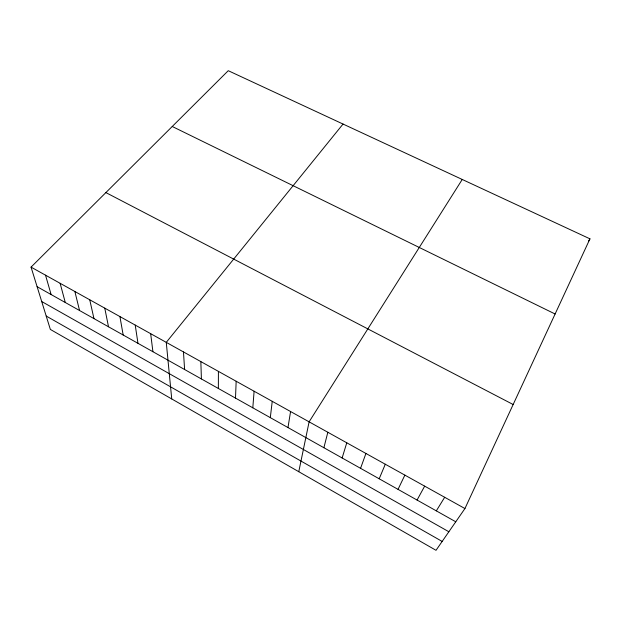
<?xml version="1.0" encoding="UTF-8"?>
<svg xmlns="http://www.w3.org/2000/svg" width="621" height="621" viewBox="0 0 621 621"><rect width="100%" height="100%" fill="white"/><g stroke="black" fill="none" stroke-linecap="round" stroke-linejoin="round"><path stroke-width="0.93" d="M218.359 388.467L218.413 371.381M235.499 398.092L236.166 381.255M252.809 407.811L254.105 391.238M270.306 417.638L272.239 401.329M287.981 427.558L290.574 411.529M298.771 471.704L309.103 421.845L462.241 179.469M323.89 447.725L327.834 432.263M342.132 457.972L346.774 442.804M360.568 468.327L365.924 453.462M379.198 478.783L385.284 464.229M464.935 508.552L589.95 238.837L228.256 70.693L31.05 267.123L50.355 329.433L436.02 550.307L464.935 508.552L31.05 267.123M398.03 489.364L404.869 475.127M417.071 500.052L424.663 486.142M588.467 241.336L589.95 238.837M436.315 510.858L444.683 497.281M343.04 124.053L166.265 342.365L171.73 398.946M172.242 126.49L555.112 314.001M105.88 192.588L513.156 404.519M37.113 286.685L455.767 521.787M41.708 301.527L448.874 531.755M46.21 316.042L442.168 541.434M45.519 275.181L51.132 294.564M60.128 283.308L65.283 302.505M74.869 291.505L79.558 310.523M89.742 299.788L93.965 318.612M104.763 308.14L108.504 326.778M119.923 316.578L123.168 335.014M135.223 325.094L137.971 343.328M150.67 333.687L152.913 351.711M183.467 351.936L184.608 369.511M200.847 361.608L201.398 378.942"/></g></svg>
